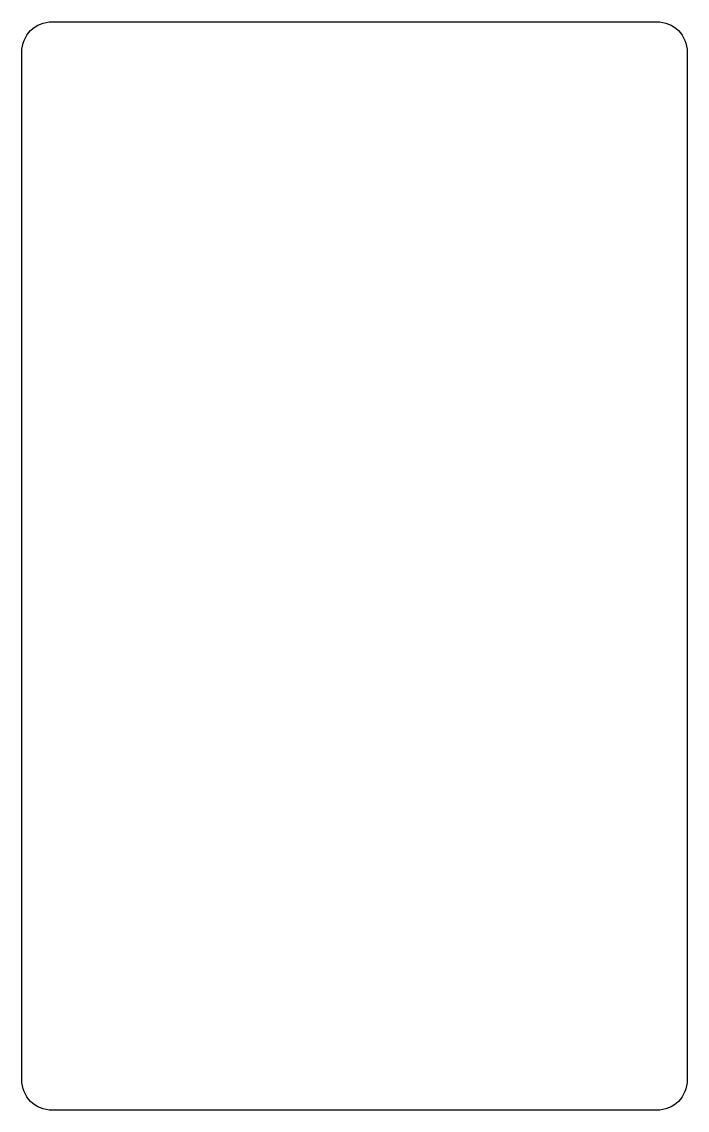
# Model space of a CAD drawing. Header units: millimetres. Extents: x -11 to 11, y -14 to 22.
import ezdxf

# ---------------------------------------------------------------- set-up
doc = ezdxf.new("R2010")
doc.units = ezdxf.units.MM
doc.header["$MEASUREMENT"] = 0

msp = doc.modelspace()

# ---------------------------------------------------------------- linework, layer by layer
msp.add_lwpolyline([(-10, -14, -0.414214), (-11, -13), (-11, 21, -0.414214), (-10, 22), (10, 22, -0.414214), (11, 21), (11, -13, -0.414214), (10, -14)], format="xyb", close=True)
msp.add_lwpolyline([(-10, -14, -0.414214), (-11, -13), (-11, 21, -0.414214), (-10, 22), (10, 22, -0.414214), (11, 21), (11, -13, -0.414214), (10, -14)], format="xyb", close=True)

doc.saveas('drawing.dxf')
